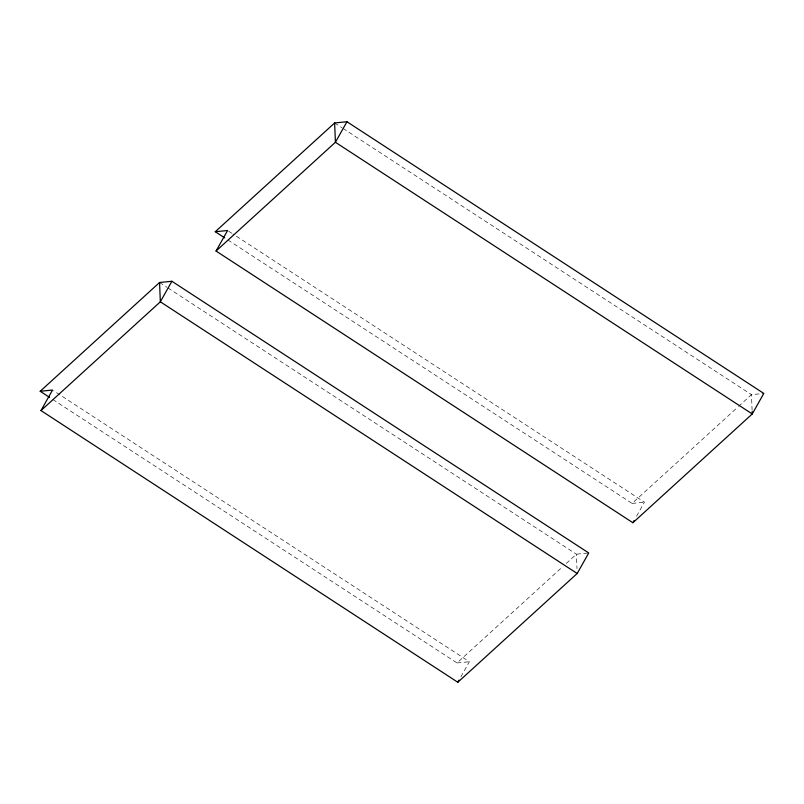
<?xml version="1.0" encoding="UTF-8"?>
<svg xmlns="http://www.w3.org/2000/svg" width="804" height="804" viewBox="0 0 804 804"><rect width="100%" height="100%" fill="white"/><g stroke="black" fill="none" stroke-linecap="round" stroke-linejoin="round"><path stroke-width="0.6" stroke-dasharray="4.02 3.01" d="M460.853 676.867L469.365 661.732L53.577 390.724M636.527 516.248L644.436 502.198L232.848 233.924M52.803 399.477L457.034 662.958L562.529 566.83M566.227 563.463L576.408 554.187L588.729 552.961M227.874 239.944L632.105 503.425L737.6 407.296M738.524 406.452L751.479 394.653L763.8 393.427M632.105 503.425L644.436 502.198M457.034 662.958L469.365 661.732M334.635 122.952L341.991 127.746M343.037 128.429L751.479 394.653L752.152 411.547M228.648 231.19L231.793 233.24M159.564 282.495L166.92 287.279M167.966 287.963L576.408 554.187L576.991 568.669"/><path stroke-width="1.21" d="M40.2 391.267L159.564 282.495L171.895 281.269L588.729 552.961L577.182 573.493L457.818 682.264L40.974 410.573L52.521 390.041L40.2 391.267L49.647 397.427M171.895 281.269L160.338 301.801L40.974 410.573M215.271 231.733L334.635 122.952L346.966 121.736L763.8 393.427L752.253 413.959L632.889 522.731L216.045 251.039L227.592 230.507L215.271 231.733L224.718 237.894M346.966 121.736L335.409 142.268L216.045 251.039M457.818 682.264L459.034 680.104M632.889 522.731L634.105 520.57M577.182 573.493L160.338 301.801L159.564 282.495M752.152 411.547L752.253 413.959L335.409 142.268L334.635 122.952"/></g></svg>
